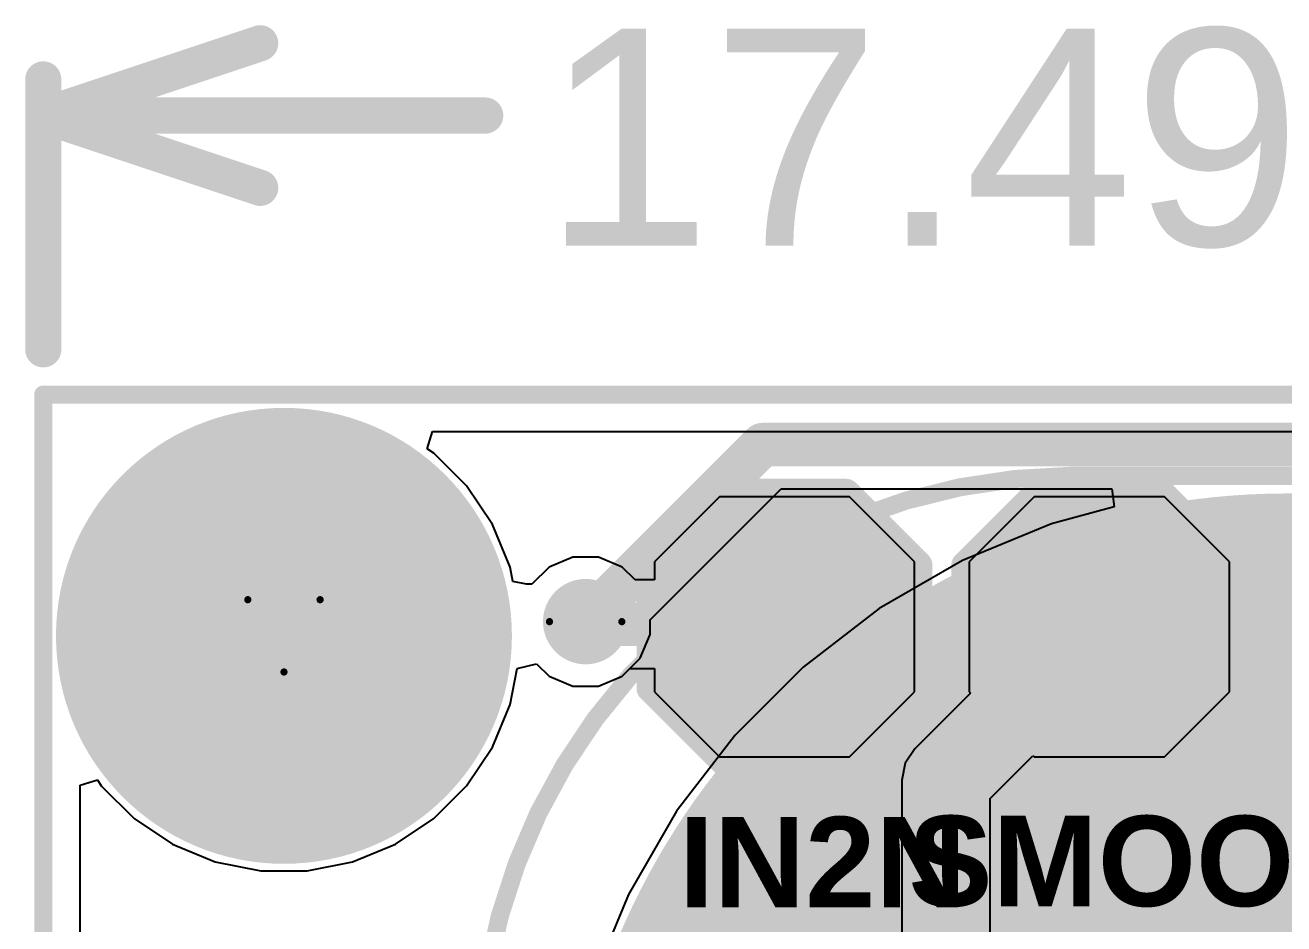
# Model space of a CAD drawing. Header units: inches. Extents: x 0 to 13.7, y 0 to 1.9.
# Drawn here: x -0.005 to 0.3431, y 1.0964 to 1.345 of the extents above; entities that cross this region are included whole.
import ezdxf

# ---------------------------------------------------------------- set-up
doc = ezdxf.new("R2010")
doc.units = ezdxf.units.IN
doc.header["$MEASUREMENT"] = 0
for name, color, linetype in [('Board Outline', 216, 'Continuous'), ('Bottom Layer', 5, 'Continuous'), ('Bottom Overlay', 54, 'Continuous'), ('Bottom Paste', 16, 'Continuous'), ('Bottom Solder', 6, 'Continuous'), ('Dimension', 6, 'Continuous'), ('Drill Drawing', 1, 'Continuous'), ('Multi-Layer', 9, 'Continuous'), ('Pad Holes', 156, 'Continuous'), ('Top Layer', 1, 'Continuous'), ('Top Overlay', 2, 'Continuous'), ('Top Paste', 8, 'Continuous'), ('Top Solder', 216, 'Continuous'), ('Via Holes', 16, 'Continuous')]:
    doc.layers.add(name, color=color, linetype=linetype)
doc.styles.add('Arial', font='', dxfattribs={"height": 0.2})
doc.styles.add('Arial_Bold', font='', dxfattribs={"height": 0.2})
doc.styles.get('Arial').set_extended_font_data('Arial')
doc.styles.get('Arial_Bold').set_extended_font_data('Arial', bold=True)

# ---------------------------------------------------------------- blocks, each defined once
blk = doc.blocks.new('T__________1')
at = {"layer": 'Top Layer'}
blk.add_hatch(color=1, dxfattribs=at).paths.add_polyline_path([(0.015, 0.03), (-0.015, 0.03), (-0.03, 0.015), (-0.03, -0.015), (-0.015, -0.03), (0.015, -0.03), (0.03, -0.015), (0.03, 0.015)])
at = {"layer": 'Top Paste'}
blk.add_hatch(color=8, dxfattribs=at).paths.add_polyline_path([(0.015, 0.03), (-0.015, 0.03), (-0.03, 0.015), (-0.03, -0.015), (-0.015, -0.03), (0.015, -0.03), (0.03, -0.015), (0.03, 0.015)])
at = {"layer": 'Top Solder'}
blk.add_hatch(color=216, dxfattribs=at).paths.add_polyline_path([(0.017, 0.034), (-0.017, 0.034), (-0.034, 0.017), (-0.034, -0.017), (-0.017, -0.034), (0.017, -0.034), (0.034, -0.017), (0.034, 0.017)])
at = {"layer": 'Top Overlay'}
for points in [[(-0.037, 0.017, 0.00787, 0.00787, 0), (-0.017, 0.037, 0.00787, 0.00787, 0)], [(-0.017, 0.037, 0.00787, 0.00787, 0), (0.017, 0.037, 0.00787, 0.00787, 0)], [(0.017, 0.037, 0.00787, 0.00787, 0), (0.037, 0.017, 0.00787, 0.00787, 0)], [(-0.037, -0.017, 0.00787, 0.00787, 0), (-0.037, 0.017, 0.00787, 0.00787, 0)], [(0.037, -0.017, 0.00787, 0.00787, 0), (0.037, 0.017, 0.00787, 0.00787, 0)], [(-0.037, -0.017, 0.00787, 0.00787, 0), (-0.017, -0.037, 0.00787, 0.00787, 0)], [(0.017, -0.037, 0.00787, 0.00787, 0), (0.037, -0.017, 0.00787, 0.00787, 0)], [(-0.017, -0.037, 0.00787, 0.00787, 0), (0.017, -0.037, 0.00787, 0.00787, 0)]]:
    blk.add_lwpolyline(points, format="xyseb", dxfattribs=at)
for points in [[(-0.01897, 0.037, 0.00394, 0.00394, 1), (-0.01503, 0.037, 0.00394, 0.00394, 1)], [(-0.01897, 0.037, 0.00394, 0.00394, 1), (-0.01503, 0.037, 0.00394, 0.00394, 1)], [(0.01503, 0.037, 0.00394, 0.00394, 1), (0.01897, 0.037, 0.00394, 0.00394, 1)], [(0.01503, 0.037, 0.00394, 0.00394, 1), (0.01897, 0.037, 0.00394, 0.00394, 1)], [(-0.03897, 0.017, 0.00394, 0.00394, 1), (-0.03503, 0.017, 0.00394, 0.00394, 1)], [(-0.03897, 0.017, 0.00394, 0.00394, 1), (-0.03503, 0.017, 0.00394, 0.00394, 1)], [(0.03503, 0.017, 0.00394, 0.00394, 1), (0.03897, 0.017, 0.00394, 0.00394, 1)], [(0.03503, 0.017, 0.00394, 0.00394, 1), (0.03897, 0.017, 0.00394, 0.00394, 1)], [(-0.03897, -0.017, 0.00394, 0.00394, 1), (-0.03503, -0.017, 0.00394, 0.00394, 1)], [(-0.03897, -0.017, 0.00394, 0.00394, 1), (-0.03503, -0.017, 0.00394, 0.00394, 1)], [(0.03503, -0.017, 0.00394, 0.00394, 1), (0.03897, -0.017, 0.00394, 0.00394, 1)], [(0.03503, -0.017, 0.00394, 0.00394, 1), (0.03897, -0.017, 0.00394, 0.00394, 1)], [(-0.01897, -0.037, 0.00394, 0.00394, 1), (-0.01503, -0.037, 0.00394, 0.00394, 1)], [(-0.01897, -0.037, 0.00394, 0.00394, 1), (-0.01503, -0.037, 0.00394, 0.00394, 1)], [(0.01503, -0.037, 0.00394, 0.00394, 1), (0.01897, -0.037, 0.00394, 0.00394, 1)], [(0.01503, -0.037, 0.00394, 0.00394, 1), (0.01897, -0.037, 0.00394, 0.00394, 1)]]:
    blk.add_lwpolyline(points, format="xyseb", close=True, dxfattribs=at)
blk = doc.blocks.new('T__________2')
at = {"layer": 'Top Layer'}
blk.add_hatch(color=1, dxfattribs=at).paths.add_polyline_path([(0.015, 0.03), (-0.015, 0.03), (-0.03, 0.015), (-0.03, -0.015), (-0.015, -0.03), (0.015, -0.03), (0.03, -0.015), (0.03, 0.015)])
at = {"layer": 'Top Paste'}
blk.add_hatch(color=8, dxfattribs=at).paths.add_polyline_path([(0.015, 0.03), (-0.015, 0.03), (-0.03, 0.015), (-0.03, -0.015), (-0.015, -0.03), (0.015, -0.03), (0.03, -0.015), (0.03, 0.015)])
at = {"layer": 'Top Solder'}
blk.add_hatch(color=216, dxfattribs=at).paths.add_polyline_path([(0.017, 0.034), (-0.017, 0.034), (-0.034, 0.017), (-0.034, -0.017), (-0.017, -0.034), (0.017, -0.034), (0.034, -0.017), (0.034, 0.017)])
at = {"layer": 'Top Overlay'}
for points in [[(-0.017, 0.037, 0.00787, 0.00787, 0), (-0.037, 0.017, 0.00787, 0.00787, 0)], [(-0.017, 0.037, 0.00787, 0.00787, 0), (0.017, 0.037, 0.00787, 0.00787, 0)], [(0.017, 0.037, 0.00787, 0.00787, 0), (0.037, 0.017, 0.00787, 0.00787, 0)], [(-0.037, 0.017, 0.00787, 0.00787, 0), (-0.037, -0.017, 0.00787, 0.00787, 0)], [(0.037, 0.017, 0.00787, 0.00787, 0), (0.037, -0.017, 0.00787, 0.00787, 0)], [(-0.037, -0.017, 0.00787, 0.00787, 0), (-0.017, -0.037, 0.00787, 0.00787, 0)], [(0.037, -0.017, 0.00787, 0.00787, 0), (0.017, -0.037, 0.00787, 0.00787, 0)], [(-0.017, -0.037, 0.00787, 0.00787, 0), (0.017, -0.037, 0.00787, 0.00787, 0)]]:
    blk.add_lwpolyline(points, format="xyseb", dxfattribs=at)
for points in [[(-0.01897, 0.037, 0.00394, 0.00394, 1), (-0.01503, 0.037, 0.00394, 0.00394, 1)], [(-0.01897, 0.037, 0.00394, 0.00394, 1), (-0.01503, 0.037, 0.00394, 0.00394, 1)], [(0.01503, 0.037, 0.00394, 0.00394, 1), (0.01897, 0.037, 0.00394, 0.00394, 1)], [(0.01503, 0.037, 0.00394, 0.00394, 1), (0.01897, 0.037, 0.00394, 0.00394, 1)], [(-0.03897, 0.017, 0.00394, 0.00394, 1), (-0.03503, 0.017, 0.00394, 0.00394, 1)], [(-0.03897, 0.017, 0.00394, 0.00394, 1), (-0.03503, 0.017, 0.00394, 0.00394, 1)], [(0.03503, 0.017, 0.00394, 0.00394, 1), (0.03897, 0.017, 0.00394, 0.00394, 1)], [(0.03503, 0.017, 0.00394, 0.00394, 1), (0.03897, 0.017, 0.00394, 0.00394, 1)], [(-0.03897, -0.017, 0.00394, 0.00394, 1), (-0.03503, -0.017, 0.00394, 0.00394, 1)], [(-0.03897, -0.017, 0.00394, 0.00394, 1), (-0.03503, -0.017, 0.00394, 0.00394, 1)], [(0.03503, -0.017, 0.00394, 0.00394, 1), (0.03897, -0.017, 0.00394, 0.00394, 1)], [(0.03503, -0.017, 0.00394, 0.00394, 1), (0.03897, -0.017, 0.00394, 0.00394, 1)], [(-0.01897, -0.037, 0.00394, 0.00394, 1), (-0.01503, -0.037, 0.00394, 0.00394, 1)], [(-0.01897, -0.037, 0.00394, 0.00394, 1), (-0.01503, -0.037, 0.00394, 0.00394, 1)], [(0.01503, -0.037, 0.00394, 0.00394, 1), (0.01897, -0.037, 0.00394, 0.00394, 1)], [(0.01503, -0.037, 0.00394, 0.00394, 1), (0.01897, -0.037, 0.00394, 0.00394, 1)]]:
    blk.add_lwpolyline(points, format="xyseb", close=True, dxfattribs=at)
blk = doc.blocks.new('T__________4')
at = {"layer": 'Top Layer'}
blk.add_hatch(color=1, dxfattribs=at).paths.add_polyline_path([(0.015, 0.03), (-0.015, 0.03), (-0.03, 0.015), (-0.03, -0.015), (-0.015, -0.03), (0.015, -0.03), (0.03, -0.015), (0.03, 0.015)])
at = {"layer": 'Top Paste'}
blk.add_hatch(color=8, dxfattribs=at).paths.add_polyline_path([(0.015, 0.03), (-0.015, 0.03), (-0.03, 0.015), (-0.03, -0.015), (-0.015, -0.03), (0.015, -0.03), (0.03, -0.015), (0.03, 0.015)])
at = {"layer": 'Top Solder'}
blk.add_hatch(color=216, dxfattribs=at).paths.add_polyline_path([(0.017, 0.034), (-0.017, 0.034), (-0.034, 0.017), (-0.034, -0.017), (-0.017, -0.034), (0.017, -0.034), (0.034, -0.017), (0.034, 0.017)])
at = {"layer": 'Top Overlay'}
for points in [[(-0.017, 0.037, 0.00787, 0.00787, 0), (-0.037, 0.017, 0.00787, 0.00787, 0)], [(-0.017, 0.037, 0.00787, 0.00787, 0), (0.017, 0.037, 0.00787, 0.00787, 0)], [(0.017, 0.037, 0.00787, 0.00787, 0), (0.037, 0.017, 0.00787, 0.00787, 0)], [(-0.037, 0.017, 0.00787, 0.00787, 0), (-0.037, -0.017, 0.00787, 0.00787, 0)], [(0.037, 0.017, 0.00787, 0.00787, 0), (0.037, -0.017, 0.00787, 0.00787, 0)], [(-0.037, -0.017, 0.00787, 0.00787, 0), (-0.017, -0.037, 0.00787, 0.00787, 0)], [(0.037, -0.017, 0.00787, 0.00787, 0), (0.017, -0.037, 0.00787, 0.00787, 0)], [(-0.017, -0.037, 0.00787, 0.00787, 0), (0.017, -0.037, 0.00787, 0.00787, 0)]]:
    blk.add_lwpolyline(points, format="xyseb", dxfattribs=at)
for points in [[(-0.01897, 0.037, 0.00394, 0.00394, 1), (-0.01503, 0.037, 0.00394, 0.00394, 1)], [(-0.01897, 0.037, 0.00394, 0.00394, 1), (-0.01503, 0.037, 0.00394, 0.00394, 1)], [(0.01503, 0.037, 0.00394, 0.00394, 1), (0.01897, 0.037, 0.00394, 0.00394, 1)], [(0.01503, 0.037, 0.00394, 0.00394, 1), (0.01897, 0.037, 0.00394, 0.00394, 1)], [(-0.03897, 0.017, 0.00394, 0.00394, 1), (-0.03503, 0.017, 0.00394, 0.00394, 1)], [(-0.03897, 0.017, 0.00394, 0.00394, 1), (-0.03503, 0.017, 0.00394, 0.00394, 1)], [(0.03503, 0.017, 0.00394, 0.00394, 1), (0.03897, 0.017, 0.00394, 0.00394, 1)], [(0.03503, 0.017, 0.00394, 0.00394, 1), (0.03897, 0.017, 0.00394, 0.00394, 1)], [(-0.03897, -0.017, 0.00394, 0.00394, 1), (-0.03503, -0.017, 0.00394, 0.00394, 1)], [(-0.03897, -0.017, 0.00394, 0.00394, 1), (-0.03503, -0.017, 0.00394, 0.00394, 1)], [(0.03503, -0.017, 0.00394, 0.00394, 1), (0.03897, -0.017, 0.00394, 0.00394, 1)], [(0.03503, -0.017, 0.00394, 0.00394, 1), (0.03897, -0.017, 0.00394, 0.00394, 1)], [(-0.01897, -0.037, 0.00394, 0.00394, 1), (-0.01503, -0.037, 0.00394, 0.00394, 1)], [(-0.01897, -0.037, 0.00394, 0.00394, 1), (-0.01503, -0.037, 0.00394, 0.00394, 1)], [(0.01503, -0.037, 0.00394, 0.00394, 1), (0.01897, -0.037, 0.00394, 0.00394, 1)], [(0.01503, -0.037, 0.00394, 0.00394, 1), (0.01897, -0.037, 0.00394, 0.00394, 1)]]:
    blk.add_lwpolyline(points, format="xyseb", close=True, dxfattribs=at)
blk = doc.blocks.new('_EMG________B_36')
at = {"layer": 'Bottom Layer'}
h = blk.add_hatch(color=5, dxfattribs=at)
edge = h.paths.add_edge_path()
edge.add_arc((0, 0.3932), 0.19685, 0, 360)
at = {"layer": 'Bottom Paste'}
h = blk.add_hatch(color=16, dxfattribs=at)
edge = h.paths.add_edge_path()
edge.add_arc((0, 0.3932), 0.19685, 0, 360)
at = {"layer": 'Bottom Solder'}
h = blk.add_hatch(color=6, dxfattribs=at)
edge = h.paths.add_edge_path()
edge.add_arc((0, 0.3932), 0.20085, 0, 360)
at = {"layer": 'Bottom Overlay'}
for points in [[(-0.22375, 0.43172, 0.005, 0.005, -0.414214), (-0.06026, 0.59892, 0.005, 0.005, 0)], [(-0.06026, 0.59892, 0.005, 0.005, 0), (0.06026, 0.59892, 0.005, 0.005, 0)]]:
    blk.add_lwpolyline(points, format="xyseb", dxfattribs=at)
blk.add_lwpolyline([(-0.06151, 0.59892, 0.0025, 0.0025, 1), (-0.05901, 0.59892, 0.0025, 0.0025, 1)], format="xyseb", close=True, dxfattribs=at)
blk.add_lwpolyline([(-0.06151, 0.59892, 0.0025, 0.0025, 1), (-0.05901, 0.59892, 0.0025, 0.0025, 1)], format="xyseb", close=True, dxfattribs=at)

msp = doc.modelspace()

# ---------------------------------------------------------------- hatches: boundary and pattern name
at = {"layer": 'Bottom Layer'}
h = msp.add_hatch(color=5, dxfattribs=at)
edge = h.paths.add_edge_path()
edge.add_arc((0.06654, 1.17607), 0.05906, 0, 360)
h = msp.add_hatch(color=5, dxfattribs=at)
edge = h.paths.add_edge_path()
edge.add_arc((0.15, 1.18), 0.01181, 0, 360)
at = {"layer": 'Bottom Solder'}
h = msp.add_hatch(color=6, dxfattribs=at)
edge = h.paths.add_edge_path()
edge.add_arc((0.06654, 1.17607), 0.06306, 0, 360)
at = {"layer": 'Multi-Layer'}
h = msp.add_hatch(color=9, dxfattribs=at)
edge = h.paths.add_edge_path()
edge.add_arc((0.06654, 1.17607), 0.05906, 0, 360)
at = {"layer": 'Pad Holes'}
h = msp.add_hatch(color=7, dxfattribs=at)
edge = h.paths.add_edge_path()
edge.add_arc((0.06654, 1.17607), 0.03937, 0, 360)
at = {"layer": 'Top Layer'}
h = msp.add_hatch(color=1, dxfattribs=at)
edge = h.paths.add_edge_path()
edge.add_arc((0.06654, 1.17607), 0.05906, 0, 360)
h = msp.add_hatch(color=1, dxfattribs=at)
edge = h.paths.add_edge_path()
edge.add_arc((0.15, 1.18), 0.01181, 0, 360)
at = {"layer": 'Top Solder'}
h = msp.add_hatch(color=216, dxfattribs=at)
edge = h.paths.add_edge_path()
edge.add_arc((0.06654, 1.17607), 0.06306, 0, 360)
at = {"layer": 'Via Holes'}
h = msp.add_hatch(color=7, dxfattribs=at)
edge = h.paths.add_edge_path()
edge.add_arc((0.15, 1.18), 0.00591, 0, 360)

# ---------------------------------------------------------------- linework, layer by layer
at = {"layer": 'Board Outline'}
for points in [[(-0.00004, 1.24282, 0.005, 0.005, 0), (0, 0, 0.005, 0.005, 0)], [(-0.00004, 1.24282, 0.005, 0.005, 0), (0.68835, 1.24279, 0.005, 0.005, 0)]]:
    msp.add_lwpolyline(points, format="xyseb", dxfattribs=at)
msp.add_lwpolyline([(-0.00129, 1.24282, 0.0025, 0.0025, 1), (0.00121, 1.24282, 0.0025, 0.0025, 1)], format="xyseb", close=True, dxfattribs=at)
msp.add_lwpolyline([(-0.00129, 1.24282, 0.0025, 0.0025, 1), (0.00121, 1.24282, 0.0025, 0.0025, 1)], format="xyseb", close=True, dxfattribs=at)
at = {"layer": 'Bottom Layer'}
for p, q in [((0.16781, 1.18051), (0.20407, 1.21676)), ((0.20407, 1.21676), (0.29557, 1.21676)), ((0.29557, 1.21676), (0.29623, 1.21176)), ((0.29623, 1.21176), (0.27882, 1.2071)), ((0.27882, 1.2071), (0.25426, 1.19693)), ((0.25426, 1.19693), (0.23123, 1.18363)), ((0.16781, 1.17646), (0.16781, 1.18051)), ((0.23123, 1.18363), (0.21013, 1.16744)), ((0.1651, 1.16991), (0.16781, 1.17646)), ((0.16009, 1.1649), (0.1651, 1.16991)), ((0.1291, 1.1571), (0.13108, 1.16707)), ((0.13108, 1.16707), (0.13644, 1.16837)), ((0.13644, 1.16837), (0.13991, 1.1649)), ((0.21013, 1.16744), (0.19133, 1.14864)), ((0.13991, 1.1649), (0.14646, 1.16219)), ((0.15354, 1.16219), (0.16009, 1.1649)), ((0.14646, 1.16219), (0.15354, 1.16219)), ((0.12419, 1.14526), (0.1291, 1.1571)), ((0.19133, 1.14864), (0.17514, 1.12754)), ((0.11707, 1.1346), (0.12419, 1.14526)), ((0.01016, 1.13475), (0.01494, 1.1362)), ((0.01494, 1.1362), (0.01601, 1.1346)), ((0.01017, 0.66917), (0.01016, 1.13475)), ((0.01601, 1.1346), (0.02507, 1.12554)), ((0.10801, 1.12554), (0.11707, 1.1346)), ((0.02507, 1.12554), (0.03573, 1.11842)), ((0.09736, 1.11842), (0.10801, 1.12554)), ((0.17514, 1.12754), (0.16185, 1.10451)), ((0.03573, 1.11842), (0.04756, 1.11352)), ((0.08552, 1.11352), (0.09736, 1.11842)), ((0.04756, 1.11352), (0.06013, 1.11102)), ((0.06013, 1.11102), (0.07295, 1.11102)), ((0.07295, 1.11102), (0.08552, 1.11352)), ((0.16185, 1.10451), (0.15167, 1.07995))]:
    msp.add_line(p, q, dxfattribs=at)
for points in [[(0.15, 1.18, 0.012, 0.012, 0), (0.199, 1.229, 0.012, 0.012, 0)], [(0.199, 1.229, 0.012, 0.012, 0), (0.555, 1.229, 0.012, 0.012, 0)]]:
    msp.add_lwpolyline(points, format="xyseb", dxfattribs=at)
for points in [[(0.196, 1.229, 0.006, 0.006, 1), (0.202, 1.229, 0.006, 0.006, 1)], [(0.196, 1.229, 0.006, 0.006, 1), (0.202, 1.229, 0.006, 0.006, 1)], [(0.147, 1.18, 0.006, 0.006, 1), (0.153, 1.18, 0.006, 0.006, 1)]]:
    msp.add_lwpolyline(points, format="xyseb", close=True, dxfattribs=at)
at = {"layer": 'Dimension'}
for points in [[(-0.00004, 1.32, 0.01, 0.01, 0), (0.05996, 1.34, 0.01, 0.01, 0)], [(-0.00004, 1.25532, 0.01, 0.01, 0), (-0.00004, 1.33, 0.01, 0.01, 0)], [(-0.00004, 1.32, 0.01, 0.01, 0), (0.05996, 1.3, 0.01, 0.01, 0)], [(-0.00004, 1.32, 0.01, 0.01, 0), (0.12222, 1.32, 0.01, 0.01, 0)]]:
    msp.add_lwpolyline(points, format="xyseb", dxfattribs=at)
for points in [[(0.05746, 1.34, 0.005, 0.005, 1), (0.06246, 1.34, 0.005, 0.005, 1)], [(-0.00254, 1.33, 0.005, 0.005, 1), (0.00246, 1.33, 0.005, 0.005, 1)], [(-0.00254, 1.32, 0.005, 0.005, 1), (0.00246, 1.32, 0.005, 0.005, 1)], [(-0.00254, 1.32, 0.005, 0.005, 1), (0.00246, 1.32, 0.005, 0.005, 1)], [(-0.00254, 1.32, 0.005, 0.005, 1), (0.00246, 1.32, 0.005, 0.005, 1)], [(0.11972, 1.32, 0.005, 0.005, 1), (0.12472, 1.32, 0.005, 0.005, 1)], [(0.05746, 1.3, 0.005, 0.005, 1), (0.06246, 1.3, 0.005, 0.005, 1)], [(-0.00254, 1.25532, 0.005, 0.005, 1), (0.00246, 1.25532, 0.005, 0.005, 1)]]:
    msp.add_lwpolyline(points, format="xyseb", close=True, dxfattribs=at)
at = {"layer": 'Drill Drawing'}
for points in [[(0.16, 1.18, 0.002, 0.002, 1), (0.14, 1.18, 0.002, 0.002, 1)], [(0.05604, 1.18607, 0.001, 0.001, 1), (0.05704, 1.18607, 0.001, 0.001, 1)], [(0.05604, 1.18607, 0.001, 0.001, 1), (0.05704, 1.18607, 0.001, 0.001, 1)], [(0.07604, 1.18607, 0.001, 0.001, 1), (0.07704, 1.18607, 0.001, 0.001, 1)], [(0.07604, 1.18607, 0.001, 0.001, 1), (0.07704, 1.18607, 0.001, 0.001, 1)], [(0.1395, 1.18, 0.001, 0.001, 1), (0.1405, 1.18, 0.001, 0.001, 1)], [(0.1595, 1.18, 0.001, 0.001, 1), (0.1605, 1.18, 0.001, 0.001, 1)], [(0.06604, 1.16607, 0.001, 0.001, 1), (0.06704, 1.16607, 0.001, 0.001, 1)], [(0.06604, 1.16607, 0.001, 0.001, 1), (0.06704, 1.16607, 0.001, 0.001, 1)]]:
    msp.add_lwpolyline(points, format="xyseb", close=True, dxfattribs=at)
for points in [[(0.05654, 1.18607, 0.002, 0.002, 0), (0.07654, 1.18607, 0.002, 0.002, 0)], [(0.05654, 1.18607, 0.002, 0.002, 0), (0.06654, 1.16607, 0.002, 0.002, 0)], [(0.06654, 1.16607, 0.002, 0.002, 0), (0.07654, 1.18607, 0.002, 0.002, 0)]]:
    msp.add_lwpolyline(points, format="xyseb", dxfattribs=at)
at = {"layer": 'Top Layer'}
for p, q in [((0.10618, 1.22783), (0.10763, 1.23262)), ((0.10763, 1.23262), (0.67816, 1.2326)), ((0.10801, 1.2266), (0.10618, 1.22783)), ((0.11707, 1.21754), (0.10801, 1.2266)), ((0.12419, 1.20689), (0.11707, 1.21754)), ((0.187, 1.21457), (0.169, 1.19657)), ((0.223, 1.21457), (0.187, 1.21457)), ((0.241, 1.19657), (0.223, 1.21457)), ((0.27408, 1.21457), (0.25608, 1.19657)), ((0.31008, 1.21457), (0.27408, 1.21457)), ((0.32808, 1.19657), (0.31008, 1.21457)), ((0.1291, 1.19505), (0.12419, 1.20689)), ((0.14646, 1.19781), (0.13991, 1.1951)), ((0.15354, 1.19781), (0.14646, 1.19781)), ((0.16009, 1.1951), (0.15354, 1.19781)), ((0.12989, 1.19106), (0.1291, 1.19505)), ((0.13991, 1.1951), (0.13513, 1.19032)), ((0.16367, 1.19152), (0.16009, 1.1951)), ((0.169, 1.19657), (0.169, 1.19152)), ((0.241, 1.16057), (0.241, 1.19657)), ((0.25608, 1.19657), (0.25608, 1.16057)), ((0.32808, 1.16057), (0.32808, 1.19657)), ((0.13359, 1.19034), (0.12989, 1.19106)), ((0.169, 1.19152), (0.16367, 1.19152)), ((0.13513, 1.19032), (0.13359, 1.19034)), ((0.1291, 1.1571), (0.13108, 1.16707)), ((0.13108, 1.16707), (0.13644, 1.16837)), ((0.13644, 1.16837), (0.13991, 1.1649)), ((0.16009, 1.1649), (0.16224, 1.16705)), ((0.16224, 1.16705), (0.169, 1.16705)), ((0.169, 1.16705), (0.169, 1.16057)), ((0.13991, 1.1649), (0.14646, 1.16219)), ((0.15354, 1.16219), (0.16009, 1.1649)), ((0.14646, 1.16219), (0.15354, 1.16219)), ((0.169, 1.16057), (0.187, 1.14257)), ((0.223, 1.14257), (0.241, 1.16057)), ((0.25642, 1.16022), (0.24101, 1.14481)), ((0.25608, 1.16057), (0.25642, 1.16022)), ((0.31008, 1.14257), (0.32808, 1.16057)), ((0.12419, 1.14526), (0.1291, 1.1571)), ((0.11707, 1.1346), (0.12419, 1.14526)), ((0.187, 1.14257), (0.223, 1.14257)), ((0.24101, 1.14481), (0.23836, 1.14084)), ((0.2619, 1.13109), (0.27373, 1.14292)), ((0.27373, 1.14292), (0.27408, 1.14257)), ((0.27408, 1.14257), (0.31008, 1.14257)), ((0.23836, 1.14084), (0.23743, 1.13616)), ((0.01016, 1.13475), (0.01494, 1.1362)), ((0.01494, 1.1362), (0.01601, 1.1346)), ((0.23743, 1.13616), (0.23743, 1.08131)), ((0.01016, 1.01894), (0.01016, 1.13475)), ((0.01601, 1.1346), (0.02507, 1.12554)), ((0.10801, 1.12554), (0.11707, 1.1346)), ((0.2619, 1.08131), (0.2619, 1.13109)), ((0.02507, 1.12554), (0.03573, 1.11842)), ((0.09736, 1.11842), (0.10801, 1.12554)), ((0.03573, 1.11842), (0.04756, 1.11352)), ((0.08552, 1.11352), (0.09736, 1.11842)), ((0.04756, 1.11352), (0.06013, 1.11102)), ((0.06013, 1.11102), (0.07295, 1.11102)), ((0.07295, 1.11102), (0.08552, 1.11352))]:
    msp.add_line(p, q, dxfattribs=at)
for points in [[(0.15071, 1.17929, 0.012, 0.012, 0), (0.20429, 1.17929, 0.012, 0.012, 0)], [(0.157, 1.18, 0.012, 0.012, 0), (0.15771, 1.17929, 0.012, 0.012, 0)], [(0.21129, 1.17929, 0.012, 0.012, 0), (0.212, 1.17857, 0.012, 0.012, 0)], [(0.24966, 1.13616, 0.012, 0.012, 0), (0.29208, 1.17857, 0.012, 0.012, 0)], [(0.24966, 1.12916, 0.012, 0.012, 0), (0.24966, 1.13616, 0.012, 0.012, 0)], [(0.24966, 1.11076, 0.012, 0.012, 0), (0.24966, 1.12916, 0.012, 0.012, 0)], [(0.24966, 1.07, 0.012, 0.012, 0), (0.24966, 1.11076, 0.012, 0.012, 0)]]:
    msp.add_lwpolyline(points, format="xyseb", dxfattribs=at)
for points in [[(0.14771, 1.17929, 0.006, 0.006, 1), (0.15371, 1.17929, 0.006, 0.006, 1)], [(0.154, 1.18, 0.006, 0.006, 1), (0.16, 1.18, 0.006, 0.006, 1)], [(0.15471, 1.17929, 0.006, 0.006, 1), (0.16071, 1.17929, 0.006, 0.006, 1)], [(0.20129, 1.17929, 0.006, 0.006, 1), (0.20729, 1.17929, 0.006, 0.006, 1)], [(0.20829, 1.17929, 0.006, 0.006, 1), (0.21429, 1.17929, 0.006, 0.006, 1)], [(0.209, 1.17857, 0.006, 0.006, 1), (0.215, 1.17857, 0.006, 0.006, 1)], [(0.28908, 1.17857, 0.006, 0.006, 1), (0.29508, 1.17857, 0.006, 0.006, 1)], [(0.24666, 1.13616, 0.006, 0.006, 1), (0.25266, 1.13616, 0.006, 0.006, 1)], [(0.24666, 1.13616, 0.006, 0.006, 1), (0.25266, 1.13616, 0.006, 0.006, 1)], [(0.24666, 1.12916, 0.006, 0.006, 1), (0.25266, 1.12916, 0.006, 0.006, 1)], [(0.24666, 1.12916, 0.006, 0.006, 1), (0.25266, 1.12916, 0.006, 0.006, 1)], [(0.24666, 1.11076, 0.006, 0.006, 1), (0.25266, 1.11076, 0.006, 0.006, 1)], [(0.24666, 1.11076, 0.006, 0.006, 1), (0.25266, 1.11076, 0.006, 0.006, 1)]]:
    msp.add_lwpolyline(points, format="xyseb", close=True, dxfattribs=at)

# ---------------------------------------------------------------- block references
for name, p in [('_EMG________B_36', (0.34417, 0.62141)), ('T__________1', (0.37915, 1.17857))]:
    msp.add_blockref(name, p)
at = {"rotation": 90}
for name, p in [('T__________2', (0.205, 1.17857)), ('T__________4', (0.29208, 1.17857))]:
    msp.add_blockref(name, p, dxfattribs=at)

# ---------------------------------------------------------------- texts
at = {"layer": 'Dimension', "style": 'Arial'}
msp.add_text('17.49mm', height=0.06, dxfattribs=at).set_placement((0.13822, 1.28401))
at = {"layer": 'Top Overlay', "style": 'Arial_Bold'}
for s, p in [('IN2N', (0.1758, 1.101)), ('SMOOTH', (0.23928, 1.10129))]:
    msp.add_text(s, height=0.025, rotation=360, dxfattribs=at).set_placement(p)

doc.saveas('drawing.dxf')
